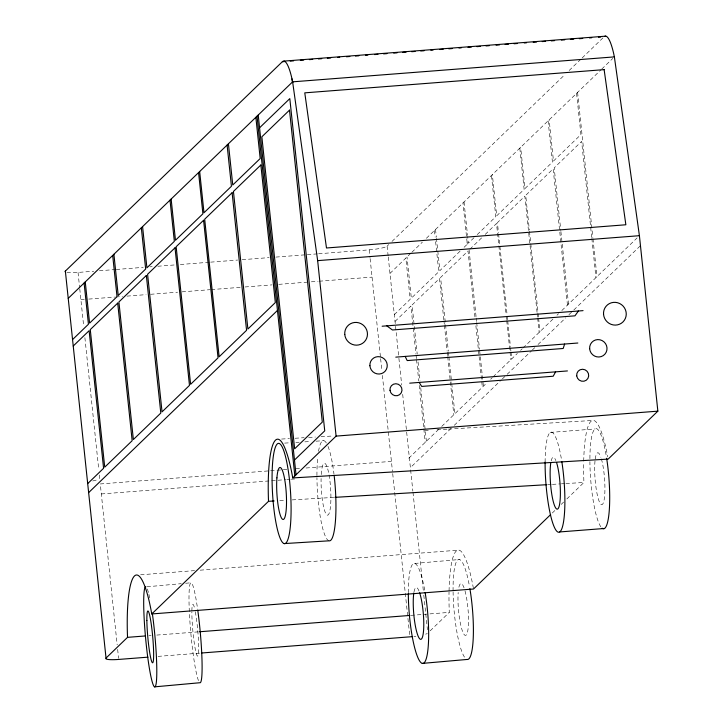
<?xml version="1.0" encoding="UTF-8"?>
<svg xmlns="http://www.w3.org/2000/svg" width="723" height="723" viewBox="0 0 723 723"><rect width="100%" height="100%" fill="white"/><g stroke="black" fill="none" stroke-linecap="round" stroke-linejoin="round"><path stroke-width="0.54" stroke-dasharray="3.62 2.71" d="M318.608 253.773L369.191 249.851A15.608 2.277 -6 0 0 387.112 246.136L388.739 244.573M391.993 241.437L565.088 74.424M569.155 70.502L581.337 58.735M582.151 57.957L604.094 36.783M389.977 273.402L411.044 253.077M411.857 252.3L422.34 242.178M426.38 238.283L600.976 69.824M601.771 69.056L612.833 58.382M394.315 314.622L410.194 299.295L405.865 258.075M460.045 251.197L439.873 270.664L436.475 238.355M464.076 247.302L467.311 244.193L462.973 202.973M474.008 237.722L468.359 243.172L467.654 236.493M477.234 234.614L495.797 216.701L491.459 175.49M395.029 321.428L410.908 306.109L415.96 354.125M469.887 249.209L481.988 237.524M485.214 234.415L496.511 223.515L498.743 244.726M408.748 458.246L438.481 429.552M441.708 426.434L486.624 383.109M490.655 379.214L492.273 377.659M493.077 376.873L517.379 353.43M520.605 350.312L522.223 348.757M523.027 347.98L552.941 319.114M556.972 315.228L558.59 313.665M561.816 310.556L637.108 237.912M451.044 428.441L410.393 467.664L402.657 394.017M454.297 425.305L501.446 379.81M502.259 379.024L506.326 375.101M507.139 374.324L531.522 350.791M532.336 350.004L534.776 347.655M538.029 344.51L565.675 317.849M568.92 314.704L572.987 310.782M573.8 310.004L640.461 245.684M430.176 630.827L449.29 612.39A76.828 13.981 85.6 0 1 449.028 592.047M552.273 513.032L555.517 509.896M561.202 504.41L563.633 502.06M566.877 498.933L583.931 482.476A76.945 13.999 85.6 0 1 583.687 462.196M92.689 480.967L97.831 479.692M146.995 586.778L181.247 583.669M185.666 583.262L191.188 582.765M414.677 563.452L459.421 559.512M66.923 272.381A15.608 2.277 -6 0 0 78.039 272.435L93.773 271.215M99.394 270.773L115.129 269.552M116.258 269.471L143.235 267.374M149.977 266.85L152.228 266.679M157.849 266.245L175.834 264.844M180.334 264.501L209.562 262.232M210.682 262.142L237.668 260.054M242.16 259.702L269.146 257.614M275.888 257.09L306.236 254.74M307.365 254.65L317.478 253.863M80.904 299.693L84.275 299.43M88.766 299.087L114.623 297.081M115.752 296.99L122.494 296.466M126.995 296.123L146.1 294.641M150.601 294.288L177.578 292.2M182.079 291.848L210.176 289.67M211.306 289.589L240.533 287.32M245.025 286.968L272.011 284.88M278.753 284.356L306.859 282.178M311.351 281.825L318.102 281.301M319.223 281.22L372.056 277.117M550.266 432.417L595.056 428.947M286.877 469.489L100.271 483.958L117.18 644.889M295.87 468.793L300.37 468.441M305.992 468.007L391.423 461.382M101.319 493.954L285.684 479.656M286.805 479.575L290.176 479.313M291.297 479.222L294.677 478.96M140.578 574.803L194.577 570.619M200.199 570.176L458.96 550.113M148.902 635.68L151.152 635.508M156.783 635.074L198.409 631.848M411.035 615.354L449.29 612.39M158.057 656.376L200.777 653.059M284.636 443.109L290.239 442.765M295.852 442.422L299.214 442.214M304.817 441.861L310.429 441.518M316.032 441.175L323.886 440.687M281.581 439.051L289.471 438.581M295.101 438.246L304.112 437.704M308.622 437.442L315.382 437.035M321.012 436.701L333.402 435.96M424.645 430.51L430.275 430.176M437.035 429.769L447.176 429.164M448.305 429.101L593.619 420.425M279.783 500.641L285.413 500.298M292.173 499.9L333.854 497.406M547.88 484.636L551.26 484.428M552.39 484.365L560.271 483.895M561.4 483.823L564.78 483.624M565.91 483.56L583.931 482.476M467.076 242.151L467.311 244.193M577.596 92.381L592.86 237.551M592.977 238.671L596.963 276.638M576.593 93.357L580.921 134.568L553.484 161.039L549.155 119.828M591.73 237.415L581.635 141.383L554.198 167.853L560.777 230.384M591.848 238.527L595.951 277.614M560.894 231.505L568.522 304.085M548.097 120.84L552.435 162.06L524.997 188.531L520.659 147.311M567.465 305.106L553.149 168.866L525.711 195.337L529.353 229.959M529.471 231.071L538.039 312.589M538.156 313.71L538.508 317.054M538.626 318.174L540.027 331.577M519.801 148.143L524.13 189.363L496.701 215.834L492.363 174.614M537.053 312.309L524.853 196.168L497.415 222.639L498.472 232.689M537.171 313.421L537.523 316.773M537.641 317.894L539.168 332.408M498.59 233.809L507.157 315.327M507.275 316.448L507.627 319.792M507.745 320.913L510.438 346.597M510.555 347.709L510.908 351.062M511.025 352.182L511.73 358.879M498.861 245.847L506.136 315.083M506.254 316.195L506.606 319.548M506.724 320.66L510.827 359.747M464.03 201.961L467.537 235.382M469.073 249.986L476.114 316.981M476.231 318.102L476.584 321.455M476.701 322.566L479.521 349.372M479.638 350.483L483.398 386.218M474.948 316.882L468.025 250.998L440.587 277.469L448.332 351.17M475.888 325.82L478.355 349.272M478.472 350.384L482.34 387.239M435.535 229.444L436.358 237.243M448.45 352.291L448.802 355.644M448.92 356.755L451.622 382.44M451.739 383.561L454.903 413.71M434.451 230.501L435.147 237.18M435.617 241.636L438.78 271.712L411.342 298.183L407.013 256.972M443.841 319.837L439.494 278.527L412.056 304.998L417.225 354.125M443.958 320.958L444.311 324.311M444.428 325.422L447.121 351.107M447.239 352.228L447.591 355.571M447.709 356.692L453.818 414.758M418.048 361.943L420.045 380.931M420.741 387.627L426.38 441.229M416.077 355.237L416.43 358.59M416.547 359.711L418.771 380.922M419.241 385.386L423.705 427.826M423.823 428.938L425.232 442.34M387.112 246.136L388.143 255.951M388.26 257.045L398.78 357.162M398.897 358.283L401.717 385.079M410.628 469.896L412.86 491.143M412.978 492.264L423.326 590.646M423.795 595.119L427.438 629.778M369.191 249.851L369.995 257.487M370.113 258.581L380.506 357.524M380.623 358.644L381.916 370.926M382.386 375.391L392.472 471.378M392.706 473.61L409.751 635.734M78.039 272.435L79.638 287.7M79.756 288.793L83.714 326.498M84.889 337.668L98.744 469.444M99.331 475.02L99.801 479.494M117.65 649.362L118.59 658.31M449.055 590.971A76.828 13.981 85.6 0 1 458.183 550.058A76.828 13.981 85.6 0 1 473.52 589.01M427.311 633.475A15.608 2.277 -6 0 1 425.621 634.188M415.924 636.204A15.608 2.277 -6 0 1 413.918 636.457M583.714 461.129A76.945 13.999 85.6 0 1 592.616 420.406A76.945 13.999 85.6 0 1 607.754 456.873M147.311 589.001A50.212 4.736 84.8 0 1 148.595 593.068M148.929 594.387A50.212 4.736 84.8 0 1 150.203 600.361M464.5 657.153A50.212 9.218 85 0 1 453.095 592.074M453.077 590.962A50.212 9.218 85 0 1 458.536 559.521A50.212 9.218 85 0 1 469.507 586.498M408.323 592.706A50.212 9.218 85 0 1 414.017 563.416A50.212 9.218 85 0 1 424.763 590.447M198.482 680.605A50.212 4.736 84.8 0 1 189.01 601.039A50.212 4.736 84.8 0 1 197.614 609.146M195.327 611.803A26.01 2.458 84.8 0 1 198.653 648.441A26.01 2.458 84.8 0 1 195.201 648.721A26.01 2.458 84.8 0 1 191.866 612.092M191.875 610.926A26.01 2.458 84.8 0 1 194.885 609.588M413.99 591.992A26.01 4.772 85 0 1 419.295 591.775M464.997 590.881A26.01 4.772 85 0 1 468.251 627.202A26.01 4.772 85 0 1 461.672 628.703A26.01 4.772 85 0 1 458.183 592.435M458.897 587.239A26.01 4.772 85 0 1 464.338 588.685M545.106 462.105A50.212 9.137 85.6 0 1 551.116 432.119A50.212 9.137 85.6 0 1 561.672 460.678M600.858 526.805A50.212 9.137 85.6 0 1 589.905 461.663M589.905 458.635A50.212 9.137 85.6 0 1 595.906 428.64A50.212 9.137 85.6 0 1 606.47 457.198M601.382 458.906A26.01 4.736 85.6 0 1 604.654 495.797A26.01 4.736 85.6 0 1 598.048 497.912A26.01 4.736 85.6 0 1 595.011 460.94M595.228 459.069A26.01 4.736 85.6 0 1 600.867 457.261M551.17 460.867A26.01 4.736 85.6 0 1 555.906 460.668M329.019 540.822A50.212 9.019 86.5 0 1 316.945 477.632M316.936 475.544A50.212 9.019 86.5 0 1 317.786 456.782M318.527 451.297A50.212 9.019 86.5 0 1 326.344 443M328.007 446.371A50.212 9.019 86.5 0 1 334.008 474.315M329.055 474.948A26.01 4.672 86.5 0 1 327.908 515.074A26.01 4.672 86.5 0 1 321.093 478.536M321.256 474.586A26.01 4.672 86.5 0 1 328.884 474.017"/><path stroke-width="1.08" d="M564.609 344.049L563.19 348.486L407.194 360.578L405.151 356.412M555.589 371.857L553.212 376.231L421.69 386.425L419.159 382.431M578.409 310.998L574.966 315.834L392.462 329.986L386.796 325.856M147.935 657.162L118.708 659.43A15.608 2.277 -6 0 1 106.028 658.084L65.359 271.089L282.341 61.735L284.591 61.563M68.224 298.355L292.625 81.835L614.378 56.891L639.412 235.689L657.858 411.152L608.16 459.096L292.752 477.93A76.945 13.999 85.6 0 0 275.445 440.217A76.945 13.999 85.6 0 0 268.513 501.31L151.767 613.954A76.828 13.981 85.6 0 0 134.433 576.023A76.828 13.981 85.6 0 0 127.528 637.343L106.028 658.084M259.557 127.799L289.815 98.608L324.735 430.854L294.478 460.054M72.553 339.575L88.441 324.247L84.103 283.027M73.231 346.019L89.119 330.7L103.579 468.287L87.691 483.606M88.64 492.616L277.451 310.438M292.752 477.93L336.096 436.105L657.858 411.152M550.646 514.595L473.52 589.01L151.767 613.954M154.595 686.85L199.9 682.729A50.212 4.736 84.8 0 0 197.759 610.194M422.331 663.398L467.076 659.457A50.212 9.218 85 0 0 469.878 588.63M283.985 61.103L605.738 36.15M290.212 61.121L293.592 60.859M300.334 60.334L303.714 60.072M309.336 59.638L312.716 59.376M318.337 58.943L321.717 58.68M327.338 58.247L330.718 57.985M337.46 57.46L339.711 57.289M346.462 56.765L349.842 56.502M355.463 56.06L358.843 55.798M365.594 55.282L367.835 55.102M374.586 54.577L377.966 54.315M383.588 53.882L386.968 53.619M393.719 53.095L397.09 52.833M402.711 52.399L406.091 52.137M411.712 51.704L415.092 51.441M420.714 51.008L424.094 50.746M430.845 50.221L433.095 50.041M439.837 49.516L443.217 49.263M448.838 48.821L452.218 48.558M458.969 48.034L461.22 47.863M467.971 47.338L471.342 47.076M476.963 46.643L480.343 46.38M485.964 45.947L489.344 45.685M496.095 45.16L499.466 44.898M505.097 44.465L508.468 44.202M514.089 43.76L517.469 43.497M524.22 42.982L526.471 42.802M533.222 42.277L536.593 42.015M542.223 41.582L545.594 41.319M551.215 40.886L554.595 40.624M561.346 40.099L564.717 39.837M570.348 39.404L573.719 39.141M579.34 38.708L582.72 38.446M589.471 37.921L591.721 37.741M598.472 37.216L600.723 37.045M292.625 81.835L317.659 260.632L639.412 235.689M382.133 326.218L583.072 310.637M395.779 357.144L577.84 343.018M409.706 383.163L567.438 370.935M559.756 531.938L604.545 528.468M127.528 637.343L145.531 635.942M199.53 631.757L409.914 615.445M201.898 652.977L409.869 636.846A15.608 2.277 -6 0 0 411.884 636.674M284.157 543.588A50.212 9.019 86.5 0 0 288.251 470.51A50.212 9.019 86.5 0 0 272.372 466.471A50.212 9.019 86.5 0 0 284.157 543.588L329.019 540.822A50.212 9.019 86.5 0 0 334.143 475.454M268.513 501.31L274.153 500.976M334.975 497.343L546.76 484.699M614.378 56.891L613.755 53.918A49.155 8.947 85.6 0 0 604.898 36.249M282.341 61.735A49.155 8.947 85.6 0 1 291.993 78.87L292.779 82.585M291.993 78.87L292.435 82.015M317.659 260.632L336.096 436.105M258.219 115.038L296.023 474.767M257.036 116.177L294.848 475.906M255.861 117.316L260.19 158.536L232.752 185.007L228.423 143.787M227.103 145.061L231.432 186.272L203.994 212.752L199.665 171.532M198.572 172.58L202.91 213.8L175.472 240.271L171.143 199.051M170.013 200.144L174.342 241.365L146.905 267.835L142.576 226.615M141.328 227.817L145.666 269.028L118.229 295.499L113.9 254.288M112.689 255.445L117.027 296.665L89.589 323.136L85.251 281.916M65.522 271.965A15.608 2.277 -6 0 1 65.359 271.089M152.309 613.267A50.212 4.736 84.8 0 1 156.014 684.383A50.212 4.736 84.8 0 1 146.173 643.958A50.212 4.736 84.8 0 1 145.892 586.886M425.133 592.571A50.212 9.218 85 0 1 422.892 663.452A50.212 9.218 85 0 1 408.323 593.809M419.629 592.743A26.01 4.772 85 0 1 423.542 630.79A26.01 4.772 85 0 1 416.502 631.08A26.01 4.772 85 0 1 413.818 592.987M561.843 461.753A50.212 9.137 85.6 0 1 558.798 532.245A50.212 9.137 85.6 0 1 545.106 462.105M606.642 458.283A50.212 9.137 85.6 0 1 609.372 509.037A50.212 9.137 85.6 0 1 602.132 528.206M556.565 462.539A26.01 4.736 85.6 0 1 560.081 500.605A26.01 4.736 85.6 0 1 553.104 500.894A26.01 4.736 85.6 0 1 550.799 462.774M289.507 110.131L261.853 136.81L294.65 448.811L322.304 422.124L289.507 110.131M117.704 303.118L90.267 329.589L104.727 467.175L132.164 440.705L117.704 303.118M146.344 275.481L118.906 301.952L133.366 439.539L160.804 413.068L146.344 275.481M175.02 247.808L147.582 274.279L162.042 411.866L189.48 385.395L175.02 247.808M203.588 220.253L176.15 246.724L190.61 384.311L218.048 357.84L203.588 220.253M232.11 192.725L204.681 219.196L219.141 356.782L246.57 330.312L232.11 192.725M260.867 164.98L233.43 191.45L247.89 329.037L275.327 302.566L260.867 164.98M604.13 69.634L304.772 92.851L326.489 247.989L625.856 224.772L604.13 69.634M146.859 620.442A26.01 2.458 84.8 0 0 152.146 662.431A26.01 2.458 84.8 0 0 151.731 627.727A26.01 2.458 84.8 0 0 146.859 620.442M276.918 477.867A26.01 4.672 86.5 0 0 282.548 519.286A26.01 4.672 86.5 0 0 285.305 483.407A26.01 4.672 86.5 0 0 276.918 477.867M344.772 334.442A11.532 11.216 46 0 0 362.612 343.289A11.532 11.216 46 0 0 360.913 323.615A11.532 11.216 46 0 0 344.772 334.442M603.551 314.378A11.532 11.216 46 0 0 621.391 323.226A11.532 11.216 46 0 0 619.701 303.543A11.532 11.216 46 0 0 603.551 314.378M369.896 365.73A8.821 8.577 46 0 0 383.452 372.67A8.821 8.577 46 0 0 382.35 357.614A8.821 8.577 46 0 0 369.896 365.73M589.643 348.694A8.821 8.577 46 0 0 603.208 355.635A8.821 8.577 46 0 0 602.105 340.569A8.821 8.577 46 0 0 589.643 348.694M389.995 390.321A6.109 5.938 46 0 0 399.584 394.686A6.109 5.938 46 0 0 398.337 384.284A6.109 5.938 46 0 0 389.995 390.321M576.71 375.843A6.109 5.938 46 0 0 586.299 380.208A6.109 5.938 46 0 0 585.043 369.805A6.109 5.938 46 0 0 576.71 375.843"/></g></svg>
